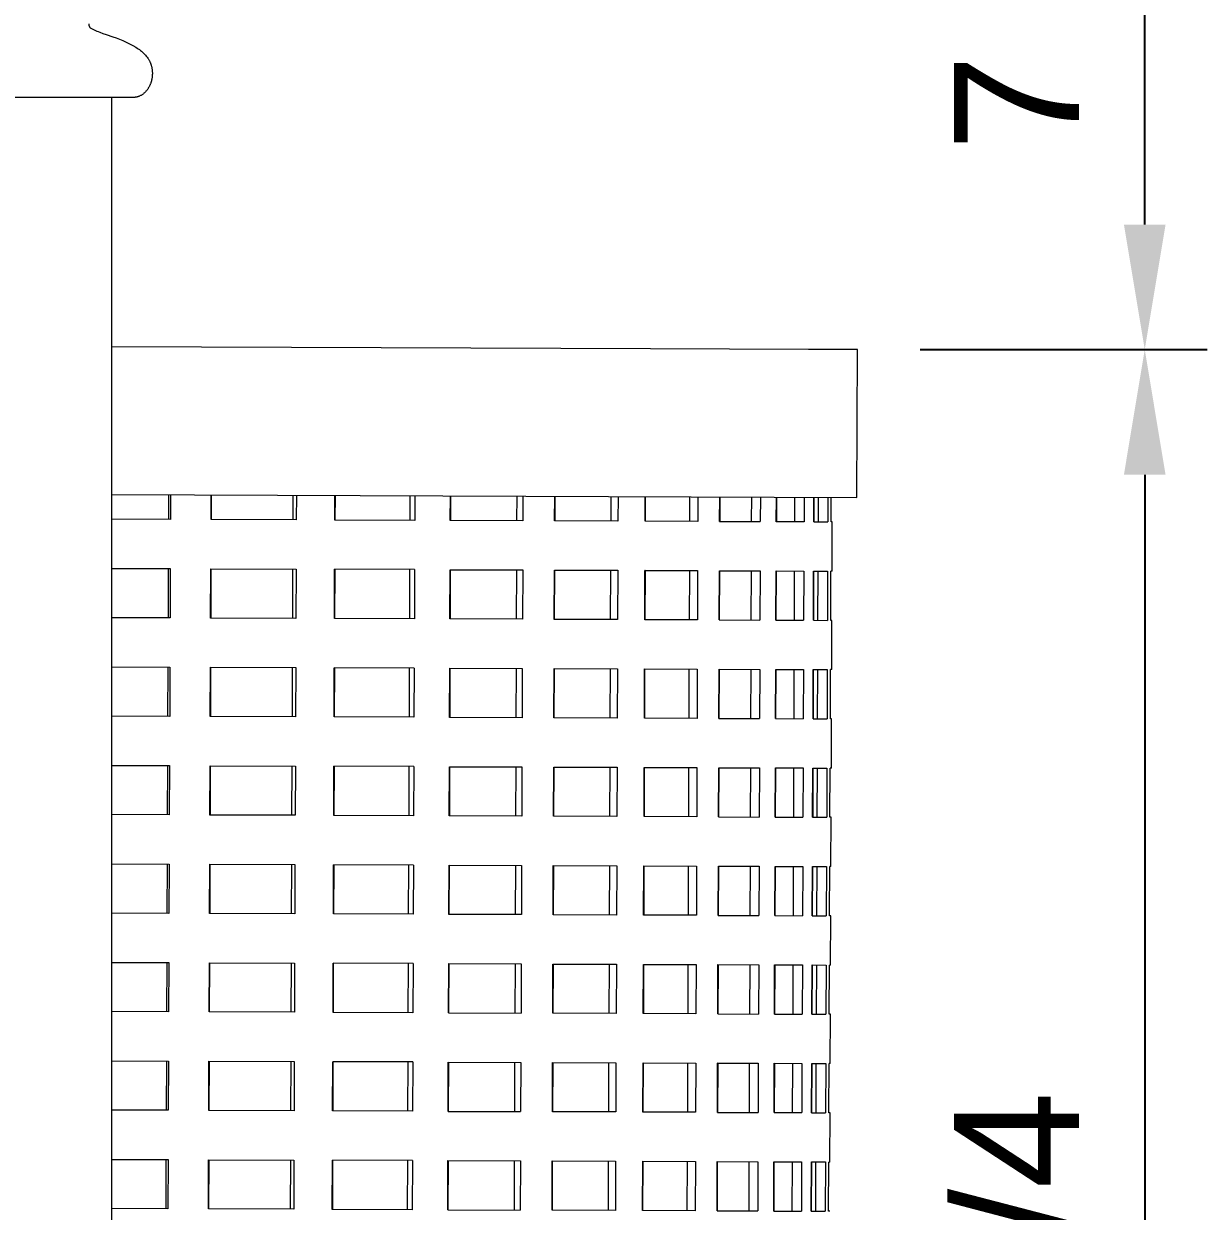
# Model space of a CAD drawing. Header units: inches. Extents: x -12 to 136, y -5 to 104.
# Drawn here: x 79.75 to 89.21, y 78.51 to 88 of the extents above; entities that cross this region are included whole.
import ezdxf

# ---------------------------------------------------------------- set-up
doc = ezdxf.new("R2010")
doc.units = ezdxf.units.IN
doc.layers.add('ZANO_R', color=7, linetype='Continuous', lineweight=0)
doc.layers.add('ZANO_W', color=1, linetype='Continuous', lineweight=0)
doc.styles.get("Standard").update_dxf_attribs({"font": 'ARIALUNI.TTF'})
doc.dimstyles.new('amerykanie', dxfattribs={"dimtxt": 50, "dimasz": 50, "dimexe": 0.5, "dimexo": 0.5, "dimgap": 1, "dimtad": 1, "dimdec": 0, "dimzin": 0, "dimlunit": 5, "dimtxsty": 'Standard', "dimcen": 0.09, "dimclrd": 1, "dimclre": 1, "dimclrt": 1, "dimazin": 0, "dimtfac": 1, "dimtdec": 0, "dimtmove": 0, "dimatfit": 3, "dimfxl": 1, "dimtzin": 0, "dimarcsym": 1})

# ---------------------------------------------------------------- blocks, each defined once
blk = doc.blocks.new('*D369')
at = {"layer": 'ZANO_W', "color": 1, "lineweight": -2}
for p, q in [((88.0208, 100.0382), (69.2745, 100.0382)), ((69.7745, 86.4493), (69.7745, 99.0382)), ((72.1357, 85.4493), (69.2745, 85.4493))]:
    blk.add_line(p, q, dxfattribs=at)
at = {"layer": 'ZANO_W', "color": 1}
for points in [[(69.9412, 99.0382), (69.6079, 99.0382), (69.7745, 100.0382)], [(69.6079, 86.4493), (69.9412, 86.4493), (69.7745, 85.4493)]]:
    blk.add_solid(points, dxfattribs=at)
at = {"layer": 'ZANO_W', "color": 1, "insert": (68.7554, 92.7438), "char_height": 1, "attachment_point": 5, "rotation": 90}
blk.add_mtext('14 9/16', dxfattribs=at)
blk = doc.blocks.new('*D377')
at = {"layer": 'ZANO_W', "color": 1, "lineweight": -2}
for p, q in [((86.9152, 85.3981), (89.2126, 85.3981)), ((88.7126, 84.3981), (88.7126, 70.6501)), ((86.8566, 69.6501), (89.2126, 69.6501))]:
    blk.add_line(p, q, dxfattribs=at)
at = {"layer": 'ZANO_W', "color": 1}
for points in [[(88.8792, 84.3981), (88.5459, 84.3981), (88.7126, 85.3981)], [(88.5459, 70.6501), (88.8792, 70.6501), (88.7126, 69.6501)]]:
    blk.add_solid(points, dxfattribs=at)
at = {"layer": 'ZANO_W', "color": 1, "insert": (87.6935, 77.5241), "char_height": 1, "attachment_point": 5, "rotation": 90}
blk.add_mtext('15 3/4', dxfattribs=at)
blk = doc.blocks.new('*D379')
at = {"layer": 'ZANO_W', "color": 1, "lineweight": -2}
for p, q in [((86.9282, 92.4537), (89.2126, 92.4537)), ((88.7126, 86.3981), (88.7126, 91.4537)), ((86.9152, 85.3981), (89.2126, 85.3981))]:
    blk.add_line(p, q, dxfattribs=at)
at = {"layer": 'ZANO_W', "color": 1}
for points in [[(88.8792, 91.4537), (88.5459, 91.4537), (88.7126, 92.4537)], [(88.5459, 86.3981), (88.8792, 86.3981), (88.7126, 85.3981)]]:
    blk.add_solid(points, dxfattribs=at)
at = {"layer": 'ZANO_W', "color": 1, "insert": (87.6935, 88.9259), "char_height": 1, "attachment_point": 5, "rotation": 90}
blk.add_mtext('7 1/16', dxfattribs=at)

msp = doc.modelspace()

# ---------------------------------------------------------------- linework, layer by layer
at = {"layer": 'ZANO_R'}
for p, q in [((80.26741, 88.00372), (80.26787, 87.98879)), ((80.26787, 87.98879), (80.27823, 87.97239)), ((80.27823, 87.97239), (80.28849, 87.96629)), ((80.28849, 87.96629), (80.29893, 87.9605)), ((80.29893, 87.9605), (80.30954, 87.95504)), ((80.30954, 87.95504), (80.32031, 87.94991)), ((80.32031, 87.94991), (80.33124, 87.94511)), ((80.33124, 87.94511), (80.34231, 87.94064)), ((80.34231, 87.94064), (80.35351, 87.93652)), ((80.35351, 87.93652), (80.37892, 87.92706)), ((80.37892, 87.92706), (80.40451, 87.9181)), ((80.40451, 87.9181), (80.45756, 87.89999)), ((80.45756, 87.89999), (80.4853, 87.89055)), ((80.4853, 87.89055), (80.51271, 87.8802)), ((80.51271, 87.8802), (80.53977, 87.86894)), ((80.53977, 87.86894), (80.56644, 87.85681)), ((80.56644, 87.85681), (80.59269, 87.84379)), ((80.59269, 87.84379), (80.6185, 87.82992)), ((80.6185, 87.82992), (80.64384, 87.81521)), ((80.64384, 87.81521), (80.65306, 87.80956)), ((80.65306, 87.80956), (80.66207, 87.80359)), ((80.66207, 87.80359), (80.67088, 87.79732)), ((80.67088, 87.79732), (80.67946, 87.79075)), ((80.67946, 87.79075), (80.68782, 87.78388)), ((80.68782, 87.78388), (80.69594, 87.77674)), ((80.69594, 87.77674), (80.7038, 87.76932)), ((80.7038, 87.76932), (80.71141, 87.76164)), ((80.71141, 87.76164), (80.71875, 87.7537)), ((80.71875, 87.7537), (80.72581, 87.74551)), ((80.72581, 87.74551), (80.73259, 87.73709)), ((80.73259, 87.73709), (80.73907, 87.72844)), ((80.73907, 87.72844), (80.74145, 87.72485)), ((80.74145, 87.72485), (80.74375, 87.72121)), ((80.74375, 87.72121), (80.74597, 87.71752)), ((80.74597, 87.71752), (80.74812, 87.71378)), ((80.74812, 87.71378), (80.75018, 87.71)), ((80.75018, 87.71), (80.75217, 87.70618)), ((80.75217, 87.70618), (80.75407, 87.70232)), ((80.75407, 87.70232), (80.75589, 87.69842)), ((80.75589, 87.69842), (80.75762, 87.69446)), ((80.75762, 87.69446), (80.75926, 87.69047)), ((80.75926, 87.69047), (80.76083, 87.68644)), ((80.76083, 87.68644), (80.76232, 87.68237)), ((80.76232, 87.68237), (80.76372, 87.67827)), ((80.76372, 87.67827), (80.76505, 87.67415)), ((80.76505, 87.67415), (80.76629, 87.66999)), ((80.76629, 87.66999), (80.76745, 87.66581)), ((80.76745, 87.66581), (80.76852, 87.66161)), ((80.76852, 87.66161), (80.76951, 87.65738)), ((80.76951, 87.65738), (80.77042, 87.65315)), ((80.77042, 87.65315), (80.77124, 87.64889)), ((80.77124, 87.64889), (80.77197, 87.64462)), ((80.77197, 87.64462), (80.77262, 87.64035)), ((80.77262, 87.64035), (80.77318, 87.63606)), ((80.77318, 87.63606), (80.77365, 87.63178)), ((80.76552, 87.5413), (80.76424, 87.53709)), ((80.76671, 87.54554), (80.76552, 87.5413)), ((80.76782, 87.54979), (80.76671, 87.54554)), ((80.76885, 87.55406), (80.76782, 87.54979)), ((80.76979, 87.55835), (80.76885, 87.55406)), ((80.77142, 87.5669), (80.76979, 87.55835)), ((80.77212, 87.57118), (80.77142, 87.5669)), ((80.77275, 87.57547), (80.77212, 87.57118)), ((80.7733, 87.57977), (80.77275, 87.57547)), ((80.77376, 87.58409), (80.7733, 87.57977)), ((80.77365, 87.63178), (80.77439, 87.62315)), ((80.77415, 87.58842), (80.77376, 87.58409)), ((80.77446, 87.59276), (80.77415, 87.58842)), ((80.77439, 87.62315), (80.77464, 87.61882)), ((80.77469, 87.5971), (80.77446, 87.59276)), ((80.77464, 87.61882), (80.77481, 87.61448)), ((80.77484, 87.60145), (80.77469, 87.5971)), ((80.77481, 87.61448), (80.7749, 87.61014)), ((80.77491, 87.60579), (80.77484, 87.60145)), ((80.7749, 87.61014), (80.77491, 87.60579)), ((80.70761, 87.44758), (80.70404, 87.44463)), ((80.71107, 87.45062), (80.70761, 87.44758)), ((80.71444, 87.45375), (80.71107, 87.45062)), ((80.71769, 87.45696), (80.71444, 87.45375)), ((80.72085, 87.46025), (80.71769, 87.45696)), ((80.7239, 87.46362), (80.72085, 87.46025)), ((80.72686, 87.46706), (80.7239, 87.46362)), ((80.72971, 87.47057), (80.72686, 87.46706)), ((80.73247, 87.47414), (80.72971, 87.47057)), ((80.73513, 87.47778), (80.73247, 87.47414)), ((80.7377, 87.48147), (80.73513, 87.47778)), ((80.74017, 87.48521), (80.7377, 87.48147)), ((80.74255, 87.489), (80.74017, 87.48521)), ((80.74484, 87.49283), (80.74255, 87.489)), ((80.74703, 87.4967), (80.74484, 87.49283)), ((80.7491, 87.50056), (80.74703, 87.4967)), ((80.75109, 87.50447), (80.7491, 87.50056)), ((80.75301, 87.50842), (80.75109, 87.50447)), ((80.75485, 87.51241), (80.75301, 87.50842)), ((80.75662, 87.51644), (80.75485, 87.51241)), ((80.75831, 87.52051), (80.75662, 87.51644)), ((80.75991, 87.52461), (80.75831, 87.52051)), ((80.76144, 87.52874), (80.75991, 87.52461)), ((80.76288, 87.5329), (80.76144, 87.52874)), ((80.76424, 87.53709), (80.76288, 87.5329)), ((80.01591, 87.41427), (78.37, 87.41427)), ((80.62819, 87.41427), (80.01591, 87.41427)), ((80.44989, 59.93382), (80.44989, 87.41427)), ((80.63068, 87.41449), (80.62819, 87.41427)), ((80.63317, 87.41475), (80.63068, 87.41449)), ((80.63566, 87.41506), (80.63317, 87.41475)), ((80.63814, 87.41541), (80.63566, 87.41506)), ((80.64062, 87.41581), (80.63814, 87.41541)), ((80.64309, 87.41626), (80.64062, 87.41581)), ((80.64555, 87.41675), (80.64309, 87.41626)), ((80.64801, 87.41729), (80.64555, 87.41675)), ((80.65045, 87.41787), (80.64801, 87.41729)), ((80.65288, 87.4185), (80.65045, 87.41787)), ((80.6553, 87.41917), (80.65288, 87.4185)), ((80.65771, 87.41988), (80.6553, 87.41917)), ((80.6601, 87.42064), (80.65771, 87.41988)), ((80.66247, 87.42144), (80.6601, 87.42064)), ((80.66483, 87.42229), (80.66247, 87.42144)), ((80.66716, 87.42317), (80.66483, 87.42229)), ((80.67156, 87.42499), (80.66716, 87.42317)), ((80.67591, 87.42696), (80.67156, 87.42499)), ((80.68019, 87.42908), (80.67591, 87.42696)), ((80.68439, 87.43134), (80.68019, 87.42908)), ((80.68852, 87.43375), (80.68439, 87.43134)), ((80.69256, 87.43629), (80.68852, 87.43375)), ((80.69651, 87.43897), (80.69256, 87.43629)), ((80.70036, 87.44177), (80.69651, 87.43897)), ((80.70404, 87.44463), (80.70036, 87.44177)), ((84.75895, 85.40423), (80.44989, 85.42027)), ((86.02243, 85.39953), (84.75895, 85.40423)), ((86.32243, 85.39841), (86.02243, 85.39953)), ((86.39309, 85.39815), (86.32243, 85.39841)), ((86.40997, 85.39809), (86.39309, 85.39815)), ((86.41402, 85.39807), (86.40997, 85.39809)), ((86.41083, 84.21697), (86.41523, 85.39807)), ((86.41497, 85.39807), (86.41402, 85.39807)), ((86.41518, 85.39807), (86.41497, 85.39807)), ((86.41522, 85.39807), (86.41518, 85.39807)), ((80.44989, 84.23915), (86.41077, 84.21697)), ((80.9037, 84.23746), (80.90297, 84.04061)), ((80.92016, 84.2374), (80.91943, 84.04055)), ((81.24405, 84.03934), (81.24479, 84.23619)), ((81.24587, 84.23619), (81.24514, 84.03934)), ((81.8985, 84.23376), (81.89777, 84.03691)), ((81.92681, 84.23366), (81.92607, 84.03681)), ((82.23451, 84.03566), (82.23525, 84.23251)), ((82.23628, 84.2325), (82.23554, 84.03565)), ((82.83476, 84.23028), (82.83403, 84.03343)), ((82.87421, 84.23013), (82.87348, 84.03328)), ((83.15814, 84.03222), (83.15888, 84.22907)), ((83.15982, 84.22907), (83.15909, 84.03222)), ((83.68943, 84.2271), (83.6887, 84.03025)), ((83.73905, 84.22691), (83.73832, 84.03006)), ((83.9922, 84.02912), (83.99293, 84.22597)), ((83.99377, 84.22596), (83.99303, 84.02911)), ((84.44146, 84.2243), (84.44073, 84.02745)), ((84.50004, 84.22408), (84.4993, 84.02723)), ((84.71614, 84.02642), (84.71687, 84.22327)), ((84.71758, 84.22327), (84.71685, 84.02642)), ((85.07233, 84.22195), (85.0716, 84.0251)), ((85.13842, 84.2217), (85.13769, 84.02485)), ((85.31214, 84.0242), (85.31288, 84.22105)), ((85.31344, 84.22105), (85.31271, 84.0242)), ((85.56651, 84.22011), (85.56578, 84.02326)), ((85.63848, 84.21984), (85.63775, 84.02299)), ((85.76553, 84.02252), (85.76627, 84.21937)), ((85.76667, 84.21937), (85.76594, 84.02252)), ((85.91184, 84.21883), (85.91111, 84.02198)), ((85.98792, 84.21854), (85.98719, 84.02169)), ((86.06515, 84.0214), (86.06588, 84.21825)), ((86.06612, 84.21825), (86.06538, 84.0214)), ((86.0998, 84.21813), (86.09907, 84.02128)), ((86.17812, 84.21783), (86.17739, 84.02098)), ((86.20361, 84.02089), (86.20434, 84.21774)), ((80.91943, 84.04055), (80.44989, 84.0423)), ((81.92607, 84.03681), (81.24405, 84.03934)), ((82.87348, 84.03328), (82.23451, 84.03566)), ((83.73832, 84.03006), (83.15814, 84.03222)), ((84.4993, 84.02723), (83.9922, 84.02912)), ((85.13769, 84.02485), (84.71614, 84.02642)), ((85.31214, 84.0242), (85.63775, 84.02299)), ((85.98719, 84.02169), (85.76553, 84.02252)), ((86.06515, 84.0214), (86.17739, 84.02098)), ((86.2131, 84.02085), (86.20361, 84.02089)), ((86.21178, 83.62715), (86.21325, 84.02085)), ((86.2131, 84.02085), (86.21321, 84.02085)), ((80.44989, 83.64859), (80.91796, 83.64685)), ((80.9015, 83.64691), (80.90004, 83.25321)), ((80.91796, 83.64685), (80.9165, 83.25315)), ((81.24112, 83.25194), (81.24259, 83.64564)), ((81.24368, 83.64564), (81.24221, 83.25194)), ((81.24259, 83.64564), (81.92461, 83.64311)), ((81.89631, 83.64321), (81.89484, 83.24951)), ((81.92461, 83.64311), (81.92314, 83.24941)), ((82.23158, 83.24826), (82.23305, 83.64196)), ((82.23408, 83.64195), (82.23261, 83.24825)), ((82.87201, 83.63958), (82.23305, 83.64196)), ((82.83257, 83.63973), (82.8311, 83.24603)), ((82.87201, 83.63958), (82.87055, 83.24588)), ((83.15521, 83.24482), (83.15668, 83.63852)), ((83.15762, 83.63852), (83.15616, 83.24482)), ((83.15668, 83.63852), (83.73686, 83.63636)), ((83.68723, 83.63655), (83.68577, 83.24285)), ((83.73686, 83.63636), (83.73539, 83.24266)), ((83.98927, 83.24172), (83.99073, 83.63542)), ((83.99157, 83.63541), (83.9901, 83.24171)), ((83.99073, 83.63542), (84.49784, 83.63353)), ((84.43926, 83.63375), (84.4378, 83.24005)), ((84.49784, 83.63353), (84.49637, 83.23983)), ((84.71321, 83.23902), (84.71467, 83.63272)), ((84.71538, 83.63272), (84.71392, 83.23902)), ((84.71538, 83.63272), (84.71467, 83.63272)), ((84.71538, 83.63272), (85.13622, 83.63115)), ((85.07013, 83.6314), (85.06867, 83.2377)), ((85.13622, 83.63115), (85.13476, 83.23745)), ((85.30921, 83.2368), (85.31068, 83.6305)), ((85.31124, 83.6305), (85.30978, 83.2368)), ((85.31124, 83.6305), (85.31068, 83.6305)), ((85.31124, 83.6305), (85.63629, 83.62929)), ((85.56432, 83.62956), (85.56285, 83.23586)), ((85.63629, 83.62929), (85.63482, 83.23559)), ((85.7626, 83.23512), (85.76407, 83.62882)), ((85.76447, 83.62882), (85.76301, 83.23512)), ((85.76407, 83.62882), (85.98572, 83.62799)), ((85.90964, 83.62828), (85.90818, 83.23458)), ((85.98572, 83.62799), (85.98426, 83.23429)), ((86.06222, 83.234), (86.06368, 83.6277)), ((86.06392, 83.6277), (86.06245, 83.234)), ((86.06392, 83.6277), (86.06368, 83.6277)), ((86.06392, 83.6277), (86.17592, 83.62728)), ((86.0976, 83.62758), (86.09614, 83.23388)), ((86.17592, 83.62728), (86.17446, 83.23358)), ((86.20068, 83.23349), (86.20214, 83.62719)), ((86.21169, 83.62715), (86.20214, 83.62719)), ((86.21169, 83.62715), (86.21174, 83.62715)), ((80.9165, 83.25315), (80.44989, 83.25489)), ((81.92314, 83.24941), (81.24112, 83.25194)), ((82.87055, 83.24588), (82.23158, 83.24826)), ((83.73539, 83.24266), (83.15521, 83.24482)), ((84.49637, 83.23983), (83.98927, 83.24172)), ((85.13476, 83.23745), (84.71321, 83.23902)), ((85.30921, 83.2368), (85.63482, 83.23559)), ((85.7626, 83.23512), (85.98426, 83.23429)), ((86.06222, 83.234), (86.17446, 83.23358)), ((86.21017, 83.23345), (86.20068, 83.23349)), ((86.20885, 82.83975), (86.21032, 83.23345)), ((86.21017, 83.23345), (86.21028, 83.23345)), ((80.44989, 82.86118), (80.91503, 82.85945)), ((80.89857, 82.85951), (80.89711, 82.46581)), ((80.91503, 82.85945), (80.91357, 82.46575)), ((81.23819, 82.46454), (81.23966, 82.85824)), ((81.24075, 82.85824), (81.23928, 82.46454)), ((81.23966, 82.85824), (81.92168, 82.85571)), ((81.89337, 82.85581), (81.89191, 82.46211)), ((81.92168, 82.85571), (81.92021, 82.46201)), ((82.22865, 82.46086), (82.23012, 82.85456)), ((82.23115, 82.85455), (82.22968, 82.46085)), ((82.86908, 82.85218), (82.23012, 82.85456)), ((82.82964, 82.85233), (82.82817, 82.45863)), ((82.86908, 82.85218), (82.86762, 82.45848)), ((83.15228, 82.45742), (83.15375, 82.85112)), ((83.15469, 82.85112), (83.15323, 82.45742)), ((83.15375, 82.85112), (83.73393, 82.84896)), ((83.6843, 82.84915), (83.68284, 82.45545)), ((83.73393, 82.84896), (83.73246, 82.45526)), ((83.98634, 82.45432), (83.9878, 82.84802)), ((83.98864, 82.84801), (83.98717, 82.45431)), ((83.9878, 82.84802), (84.49491, 82.84613)), ((84.43633, 82.84635), (84.43487, 82.45265)), ((84.49491, 82.84613), (84.49344, 82.45243)), ((84.71028, 82.45162), (84.71174, 82.84532)), ((84.71245, 82.84532), (84.71099, 82.45162)), ((84.71174, 82.84532), (85.13329, 82.84375)), ((85.0672, 82.844), (85.06574, 82.4503)), ((85.13329, 82.84375), (85.13183, 82.45005)), ((85.30628, 82.4494), (85.30775, 82.8431)), ((85.30831, 82.8431), (85.30685, 82.4494)), ((85.30831, 82.8431), (85.30775, 82.8431)), ((85.30831, 82.8431), (85.63336, 82.84189)), ((85.56139, 82.84216), (85.55992, 82.44846)), ((85.63336, 82.84189), (85.63189, 82.44819)), ((85.75967, 82.44772), (85.76114, 82.84142)), ((85.76154, 82.84142), (85.76008, 82.44772)), ((85.76114, 82.84142), (85.98279, 82.84059)), ((85.90671, 82.84088), (85.90525, 82.44718)), ((85.98279, 82.84059), (85.98133, 82.44689)), ((86.05929, 82.4466), (86.06075, 82.8403)), ((86.06099, 82.8403), (86.05952, 82.4466)), ((86.06075, 82.8403), (86.17299, 82.83988)), ((86.09467, 82.84018), (86.09321, 82.44648)), ((86.17299, 82.83988), (86.17153, 82.44618)), ((86.19775, 82.44609), (86.19921, 82.83979)), ((86.20876, 82.83975), (86.19921, 82.83979)), ((86.20876, 82.83975), (86.20881, 82.83975)), ((80.91357, 82.46575), (80.44989, 82.46748)), ((81.92021, 82.46201), (81.23819, 82.46454)), ((82.86762, 82.45848), (82.22865, 82.46086)), ((83.73246, 82.45526), (83.15228, 82.45742)), ((84.49344, 82.45243), (83.98634, 82.45432)), ((85.13183, 82.45005), (84.71028, 82.45162)), ((85.30628, 82.4494), (85.63189, 82.44819)), ((85.75967, 82.44772), (85.98133, 82.44689)), ((86.05929, 82.4466), (86.17153, 82.44618)), ((86.20724, 82.44605), (86.19775, 82.44609)), ((86.20592, 82.05235), (86.20739, 82.44605)), ((86.20724, 82.44605), (86.20735, 82.44605)), ((80.44989, 82.07377), (80.9121, 82.07205)), ((80.89564, 82.07211), (80.89418, 81.67841)), ((80.9121, 82.07205), (80.91064, 81.67835)), ((81.23526, 81.67714), (81.23673, 82.07084)), ((81.23782, 82.07084), (81.23635, 81.67714)), ((81.23673, 82.07084), (81.91875, 82.06831)), ((81.89044, 82.06841), (81.88898, 81.67471)), ((81.91875, 82.06831), (81.91728, 81.67461)), ((82.22572, 81.67346), (82.22719, 82.06716)), ((82.22822, 82.06715), (82.22675, 81.67345)), ((82.86615, 82.06478), (82.22719, 82.06716)), ((82.82671, 82.06493), (82.82524, 81.67123)), ((82.86615, 82.06478), (82.86469, 81.67108)), ((83.14935, 81.67002), (83.15082, 82.06372)), ((83.15176, 82.06372), (83.1503, 81.67002)), ((83.15082, 82.06372), (83.731, 82.06156)), ((83.68137, 82.06175), (83.67991, 81.66805)), ((83.731, 82.06156), (83.72953, 81.66786)), ((83.98341, 81.66692), (83.98487, 82.06062)), ((83.98571, 82.06061), (83.98424, 81.66691)), ((83.98487, 82.06062), (84.49198, 82.05873)), ((84.4334, 82.05895), (84.43194, 81.66525)), ((84.49198, 82.05873), (84.49051, 81.66503)), ((84.70735, 81.66422), (84.70881, 82.05792)), ((84.70952, 82.05792), (84.70806, 81.66422)), ((84.70881, 82.05792), (85.13036, 82.05635)), ((85.06427, 82.0566), (85.06281, 81.6629)), ((85.13036, 82.05635), (85.1289, 81.66265)), ((85.30335, 81.662), (85.30482, 82.0557)), ((85.30538, 82.0557), (85.30392, 81.662)), ((85.30538, 82.0557), (85.30482, 82.0557)), ((85.30538, 82.0557), (85.63043, 82.05449)), ((85.55846, 82.05476), (85.55699, 81.66106)), ((85.63043, 82.05449), (85.62896, 81.66079)), ((85.75674, 81.66032), (85.75821, 82.05402)), ((85.75861, 82.05402), (85.75715, 81.66032)), ((85.75821, 82.05402), (85.97986, 82.05319)), ((85.90378, 82.05348), (85.90232, 81.65978)), ((85.97986, 82.05319), (85.9784, 81.65949)), ((86.05636, 81.6592), (86.05782, 82.0529)), ((86.05806, 82.0529), (86.05659, 81.6592)), ((86.05782, 82.0529), (86.17006, 82.05248)), ((86.09174, 82.05278), (86.09028, 81.65908)), ((86.17006, 82.05248), (86.1686, 81.65878)), ((86.19482, 81.65869), (86.19628, 82.05239)), ((86.20583, 82.05235), (86.19628, 82.05239)), ((86.20583, 82.05235), (86.20588, 82.05235)), ((80.91064, 81.67835), (80.44989, 81.68007)), ((81.91728, 81.67461), (81.23526, 81.67714)), ((82.86469, 81.67108), (82.22572, 81.67346)), ((83.72953, 81.66786), (83.14935, 81.67002)), ((84.49051, 81.66503), (83.98341, 81.66692)), ((85.1289, 81.66265), (84.70735, 81.66422)), ((85.30335, 81.662), (85.62896, 81.66079)), ((85.75674, 81.66032), (85.9784, 81.65949)), ((86.05636, 81.6592), (86.1686, 81.65878)), ((86.20431, 81.65865), (86.19482, 81.65869)), ((86.20299, 81.26495), (86.20446, 81.65865)), ((86.20431, 81.65865), (86.20442, 81.65865)), ((80.44989, 81.28636), (80.90917, 81.28465)), ((80.89271, 81.28471), (80.89125, 80.89101)), ((80.90917, 81.28465), (80.90771, 80.89095)), ((81.23233, 80.88974), (81.2338, 81.28344)), ((81.23489, 81.28344), (81.23342, 80.88974)), ((81.2338, 81.28344), (81.91582, 81.28091)), ((81.88751, 81.28101), (81.88605, 80.88731)), ((81.91582, 81.28091), (81.91435, 80.88721)), ((82.22279, 80.88606), (82.22426, 81.27976)), ((82.22529, 81.27975), (82.22382, 80.88605)), ((82.86322, 81.27738), (82.22426, 81.27976)), ((82.82378, 81.27753), (82.82231, 80.88383)), ((82.86322, 81.27738), (82.86176, 80.88368)), ((83.14642, 80.88262), (83.14789, 81.27632)), ((83.14883, 81.27632), (83.14737, 80.88262)), ((83.14789, 81.27632), (83.72807, 81.27416)), ((83.67844, 81.27435), (83.67698, 80.88065)), ((83.72807, 81.27416), (83.7266, 80.88046)), ((83.98048, 80.87952), (83.98194, 81.27322)), ((83.98278, 81.27321), (83.98131, 80.87951)), ((83.98194, 81.27322), (84.48905, 81.27133)), ((84.43047, 81.27155), (84.42901, 80.87785)), ((84.48905, 81.27133), (84.48758, 80.87763)), ((84.70442, 80.87682), (84.70588, 81.27052)), ((84.70659, 81.27052), (84.70513, 80.87682)), ((84.70588, 81.27052), (85.12743, 81.26895)), ((85.06134, 81.2692), (85.05988, 80.8755)), ((85.12743, 81.26895), (85.12597, 80.87525)), ((85.30042, 80.8746), (85.30189, 81.2683)), ((85.30245, 81.2683), (85.30099, 80.8746)), ((85.30245, 81.2683), (85.30189, 81.2683)), ((85.30245, 81.2683), (85.6275, 81.26709)), ((85.55553, 81.26736), (85.55406, 80.87366)), ((85.6275, 81.26709), (85.62603, 80.87339)), ((85.75381, 80.87292), (85.75528, 81.26662)), ((85.75568, 81.26662), (85.75422, 80.87292)), ((85.75528, 81.26662), (85.97693, 81.26579)), ((85.90085, 81.26608), (85.89939, 80.87238)), ((85.97693, 81.26579), (85.97547, 80.87209)), ((86.05343, 80.8718), (86.05489, 81.2655)), ((86.05513, 81.2655), (86.05366, 80.8718)), ((86.05513, 81.2655), (86.05489, 81.2655)), ((86.05513, 81.2655), (86.16713, 81.26508)), ((86.08881, 81.26538), (86.08735, 80.87168)), ((86.16713, 81.26508), (86.16567, 80.87138)), ((86.19189, 80.87129), (86.19335, 81.26499)), ((86.2029, 81.26495), (86.19335, 81.26499)), ((86.2029, 81.26495), (86.20295, 81.26495)), ((80.90771, 80.89095), (80.44989, 80.89266)), ((81.91435, 80.88721), (81.23233, 80.88974)), ((82.86176, 80.88368), (82.22279, 80.88606)), ((83.7266, 80.88046), (83.14642, 80.88262)), ((84.48758, 80.87763), (83.98048, 80.87952)), ((85.12597, 80.87525), (84.70442, 80.87682)), ((85.30042, 80.8746), (85.62603, 80.87339)), ((85.75381, 80.87292), (85.97547, 80.87209)), ((86.05343, 80.8718), (86.16567, 80.87138)), ((86.20138, 80.87125), (86.19189, 80.87129)), ((86.20006, 80.47755), (86.20153, 80.87125)), ((86.20138, 80.87125), (86.20149, 80.87125)), ((80.44989, 80.49895), (80.90624, 80.49725)), ((80.88978, 80.49731), (80.88832, 80.10361)), ((80.90624, 80.49725), (80.90478, 80.10355)), ((81.2294, 80.10234), (81.23087, 80.49604)), ((81.23196, 80.49604), (81.23049, 80.10234)), ((81.23087, 80.49604), (81.91289, 80.49351)), ((81.88458, 80.49361), (81.88312, 80.09991)), ((81.91289, 80.49351), (81.91142, 80.09981)), ((82.21986, 80.09866), (82.22133, 80.49236)), ((82.22236, 80.49235), (82.22089, 80.09865)), ((82.86029, 80.48998), (82.22133, 80.49236)), ((82.82085, 80.49013), (82.81938, 80.09643)), ((82.86029, 80.48998), (82.85883, 80.09628)), ((83.14349, 80.09522), (83.14496, 80.48892)), ((83.1459, 80.48892), (83.14444, 80.09522)), ((83.14496, 80.48892), (83.72514, 80.48676)), ((83.67551, 80.48695), (83.67405, 80.09325)), ((83.72514, 80.48676), (83.72367, 80.09306)), ((83.97755, 80.09212), (83.97901, 80.48582)), ((83.97985, 80.48581), (83.97838, 80.09211)), ((83.97901, 80.48582), (84.48612, 80.48393)), ((84.42754, 80.48415), (84.42608, 80.09045)), ((84.48612, 80.48393), (84.48465, 80.09023)), ((84.70149, 80.08942), (84.70295, 80.48312)), ((84.70366, 80.48312), (84.7022, 80.08942)), ((84.70295, 80.48312), (85.1245, 80.48155)), ((85.05841, 80.4818), (85.05695, 80.0881)), ((85.1245, 80.48155), (85.12304, 80.08785)), ((85.29749, 80.0872), (85.29896, 80.4809)), ((85.29952, 80.4809), (85.29806, 80.0872)), ((85.29896, 80.4809), (85.62457, 80.47969)), ((85.5526, 80.47996), (85.55113, 80.08626)), ((85.62457, 80.47969), (85.6231, 80.08599)), ((85.75088, 80.08552), (85.75235, 80.47922)), ((85.75275, 80.47922), (85.75129, 80.08552)), ((85.75235, 80.47922), (85.974, 80.47839)), ((85.89792, 80.47868), (85.89645, 80.08498)), ((85.974, 80.47839), (85.97254, 80.08469)), ((86.0505, 80.0844), (86.05196, 80.4781)), ((86.0522, 80.4781), (86.05073, 80.0844)), ((86.05196, 80.4781), (86.1642, 80.47768)), ((86.08588, 80.47798), (86.08442, 80.08428)), ((86.1642, 80.47768), (86.16274, 80.08398)), ((86.18896, 80.08389), (86.19042, 80.47759)), ((86.19997, 80.47755), (86.19042, 80.47759)), ((86.19997, 80.47755), (86.20002, 80.47755)), ((80.90478, 80.10355), (80.44989, 80.10524)), ((81.91142, 80.09981), (81.2294, 80.10234)), ((82.85883, 80.09628), (82.21986, 80.09866)), ((83.14349, 80.09522), (83.72367, 80.09306)), ((84.48465, 80.09023), (83.97755, 80.09212)), ((85.12304, 80.08785), (84.70149, 80.08942)), ((85.29749, 80.0872), (85.6231, 80.08599)), ((85.75088, 80.08552), (85.97254, 80.08469)), ((86.0505, 80.0844), (86.16274, 80.08398)), ((86.19845, 80.08385), (86.18896, 80.08389)), ((86.19713, 79.69015), (86.1986, 80.08385)), ((86.19845, 80.08385), (86.19856, 80.08385)), ((80.44989, 79.71154), (80.90331, 79.70985)), ((80.88685, 79.70991), (80.88539, 79.31621)), ((80.90331, 79.70985), (80.90185, 79.31615)), ((81.22647, 79.31494), (81.22794, 79.70864)), ((81.22903, 79.70864), (81.22756, 79.31494)), ((81.22794, 79.70864), (81.90996, 79.70611)), ((81.88165, 79.70621), (81.88019, 79.31251)), ((81.90996, 79.70611), (81.90849, 79.31241)), ((82.21693, 79.31126), (82.2184, 79.70496)), ((82.21943, 79.70495), (82.21796, 79.31125)), ((82.85736, 79.70258), (82.2184, 79.70496)), ((82.81792, 79.70273), (82.81645, 79.30903)), ((82.85736, 79.70258), (82.8559, 79.30888)), ((83.14056, 79.30782), (83.14203, 79.70152)), ((83.14297, 79.70152), (83.14151, 79.30782)), ((83.14203, 79.70152), (83.72221, 79.69936)), ((83.67258, 79.69955), (83.67112, 79.30585)), ((83.72221, 79.69936), (83.72074, 79.30566)), ((83.97462, 79.30472), (83.97608, 79.69842)), ((83.97692, 79.69841), (83.97545, 79.30471)), ((83.97608, 79.69842), (84.48319, 79.69653)), ((84.42461, 79.69675), (84.42315, 79.30305)), ((84.48319, 79.69653), (84.48172, 79.30283)), ((84.69856, 79.30202), (84.70002, 79.69572)), ((84.70073, 79.69572), (84.69927, 79.30202)), ((84.70002, 79.69572), (85.12157, 79.69415)), ((85.05548, 79.6944), (85.05402, 79.3007)), ((85.12157, 79.69415), (85.12011, 79.30045)), ((85.29456, 79.2998), (85.29603, 79.6935)), ((85.29659, 79.6935), (85.29513, 79.2998)), ((85.29659, 79.6935), (85.29603, 79.6935)), ((85.29659, 79.6935), (85.62164, 79.69229)), ((85.54967, 79.69256), (85.5482, 79.29886)), ((85.62164, 79.69229), (85.62017, 79.29859)), ((85.74795, 79.29812), (85.74942, 79.69182)), ((85.74982, 79.69182), (85.74836, 79.29812)), ((85.74942, 79.69182), (85.97107, 79.69099)), ((85.89499, 79.69128), (85.89352, 79.29758)), ((85.97107, 79.69099), (85.96961, 79.29729)), ((86.04757, 79.297), (86.04903, 79.6907)), ((86.04927, 79.6907), (86.0478, 79.297)), ((86.04927, 79.6907), (86.04903, 79.6907)), ((86.04927, 79.6907), (86.16127, 79.69028)), ((86.08295, 79.69058), (86.08149, 79.29688)), ((86.16127, 79.69028), (86.1598, 79.29658)), ((86.18603, 79.29649), (86.18749, 79.69019)), ((86.19704, 79.69015), (86.18749, 79.69019)), ((86.19704, 79.69015), (86.19709, 79.69015)), ((80.90185, 79.31615), (80.44989, 79.31783)), ((81.90849, 79.31241), (81.22647, 79.31494)), ((82.8559, 79.30888), (82.21693, 79.31126)), ((83.14056, 79.30782), (83.72074, 79.30566)), ((84.48172, 79.30283), (83.97462, 79.30472)), ((85.12011, 79.30045), (84.69856, 79.30202)), ((85.29456, 79.2998), (85.62017, 79.29859)), ((85.74795, 79.29812), (85.96961, 79.29729)), ((86.04757, 79.297), (86.1598, 79.29658)), ((86.19552, 79.29645), (86.18603, 79.29649)), ((86.1942, 78.90275), (86.19567, 79.29645)), ((86.19552, 79.29645), (86.19563, 79.29645)), ((80.44989, 78.92413), (80.90038, 78.92245)), ((80.88392, 78.92251), (80.88246, 78.52881)), ((80.90038, 78.92245), (80.89892, 78.52875)), ((81.22354, 78.52754), (81.22501, 78.92124)), ((81.2261, 78.92124), (81.22463, 78.52754)), ((81.22501, 78.92124), (81.90703, 78.91871)), ((81.87872, 78.91881), (81.87726, 78.52511)), ((81.90703, 78.91871), (81.90556, 78.52501)), ((82.214, 78.52386), (82.21547, 78.91756)), ((82.2165, 78.91755), (82.21503, 78.52385)), ((82.85443, 78.91518), (82.21547, 78.91756)), ((82.81499, 78.91533), (82.81352, 78.52163)), ((82.85443, 78.91518), (82.85297, 78.52148)), ((83.13763, 78.52042), (83.1391, 78.91412)), ((83.14004, 78.91412), (83.13858, 78.52042)), ((83.1391, 78.91412), (83.71928, 78.91196)), ((83.66965, 78.91215), (83.66819, 78.51845)), ((83.71928, 78.91196), (83.71781, 78.51826)), ((83.97169, 78.51732), (83.97315, 78.91102)), ((83.97399, 78.91101), (83.97252, 78.51731)), ((83.97315, 78.91102), (84.48026, 78.90913)), ((84.42168, 78.90935), (84.42022, 78.51565)), ((84.48026, 78.90913), (84.47879, 78.51543)), ((84.69563, 78.51462), (84.69709, 78.90832)), ((84.6978, 78.90832), (84.69634, 78.51462)), ((84.69709, 78.90832), (85.11864, 78.90675)), ((85.05255, 78.907), (85.05109, 78.5133)), ((85.11864, 78.90675), (85.11717, 78.51305)), ((85.29163, 78.5124), (85.2931, 78.9061)), ((85.29366, 78.9061), (85.2922, 78.5124)), ((85.29366, 78.9061), (85.2931, 78.9061)), ((85.29366, 78.9061), (85.61871, 78.90489)), ((85.54674, 78.90516), (85.54527, 78.51146)), ((85.61871, 78.90489), (85.61724, 78.51119)), ((85.74502, 78.51072), (85.74649, 78.90442)), ((85.74689, 78.90442), (85.74543, 78.51072)), ((85.74649, 78.90442), (85.96814, 78.90359)), ((85.89206, 78.90388), (85.89059, 78.51018)), ((85.96814, 78.90359), (85.96668, 78.50989)), ((86.04464, 78.5096), (86.0461, 78.9033)), ((86.04634, 78.9033), (86.04487, 78.5096)), ((86.04634, 78.9033), (86.0461, 78.9033)), ((86.04634, 78.9033), (86.15834, 78.90288)), ((86.08002, 78.90318), (86.07856, 78.50948)), ((86.15834, 78.90288), (86.15687, 78.50918)), ((86.1831, 78.50909), (86.18456, 78.90279)), ((86.19411, 78.90275), (86.18456, 78.90279)), ((86.19411, 78.90275), (86.19416, 78.90275)), ((80.89892, 78.52875), (80.44989, 78.53042)), ((81.90556, 78.52501), (81.22354, 78.52754)), ((82.85297, 78.52148), (82.214, 78.52386)), ((83.13763, 78.52042), (83.71781, 78.51826)), ((84.47879, 78.51543), (83.97169, 78.51732)), ((85.11717, 78.51305), (84.69563, 78.51462)), ((85.29163, 78.5124), (85.61724, 78.51119)), ((85.74502, 78.51072), (85.96668, 78.50989)), ((86.04464, 78.5096), (86.15687, 78.50918)), ((86.19259, 78.50905), (86.1831, 78.50909)), ((86.19259, 78.50905), (86.1927, 78.50905))]:
    msp.add_line(p, q, dxfattribs=at)

# ---------------------------------------------------------------- dimensions: what is measured, and where the dimension line sits
at = {"layer": 'ZANO_W'}
for base, p1, p2, picture, middle in [((69.77454, 100.03824), (72.63573, 85.44935), (88.52078, 100.03824), '*D369', (68.75544, 92.74379)), ((88.71256, 92.45367), (86.41523, 85.39807), (86.4282, 92.45367), '*D379', (87.69347, 88.92587)), ((88.71256, 69.65007), (86.41523, 85.39807), (86.35662, 69.65007), '*D377', (87.69347, 77.52407))]:
    dim = msp.add_linear_dim(base=base, p1=p1, p2=p2, angle=90, dimstyle='amerykanie', override={"dimtxt": 1, "dimasz": 1, "dimgap": 0.5, "dimdec": 4, "dimaunit": 1, "dimadec": 1, "dimtdec": 4, "dimtmove": 1, "dimfrac": 2}, dxfattribs=at)
    dim.commit()
    dim.dimension.update_dxf_attribs({"geometry": picture, "text_midpoint": middle})

doc.saveas('drawing.dxf')
